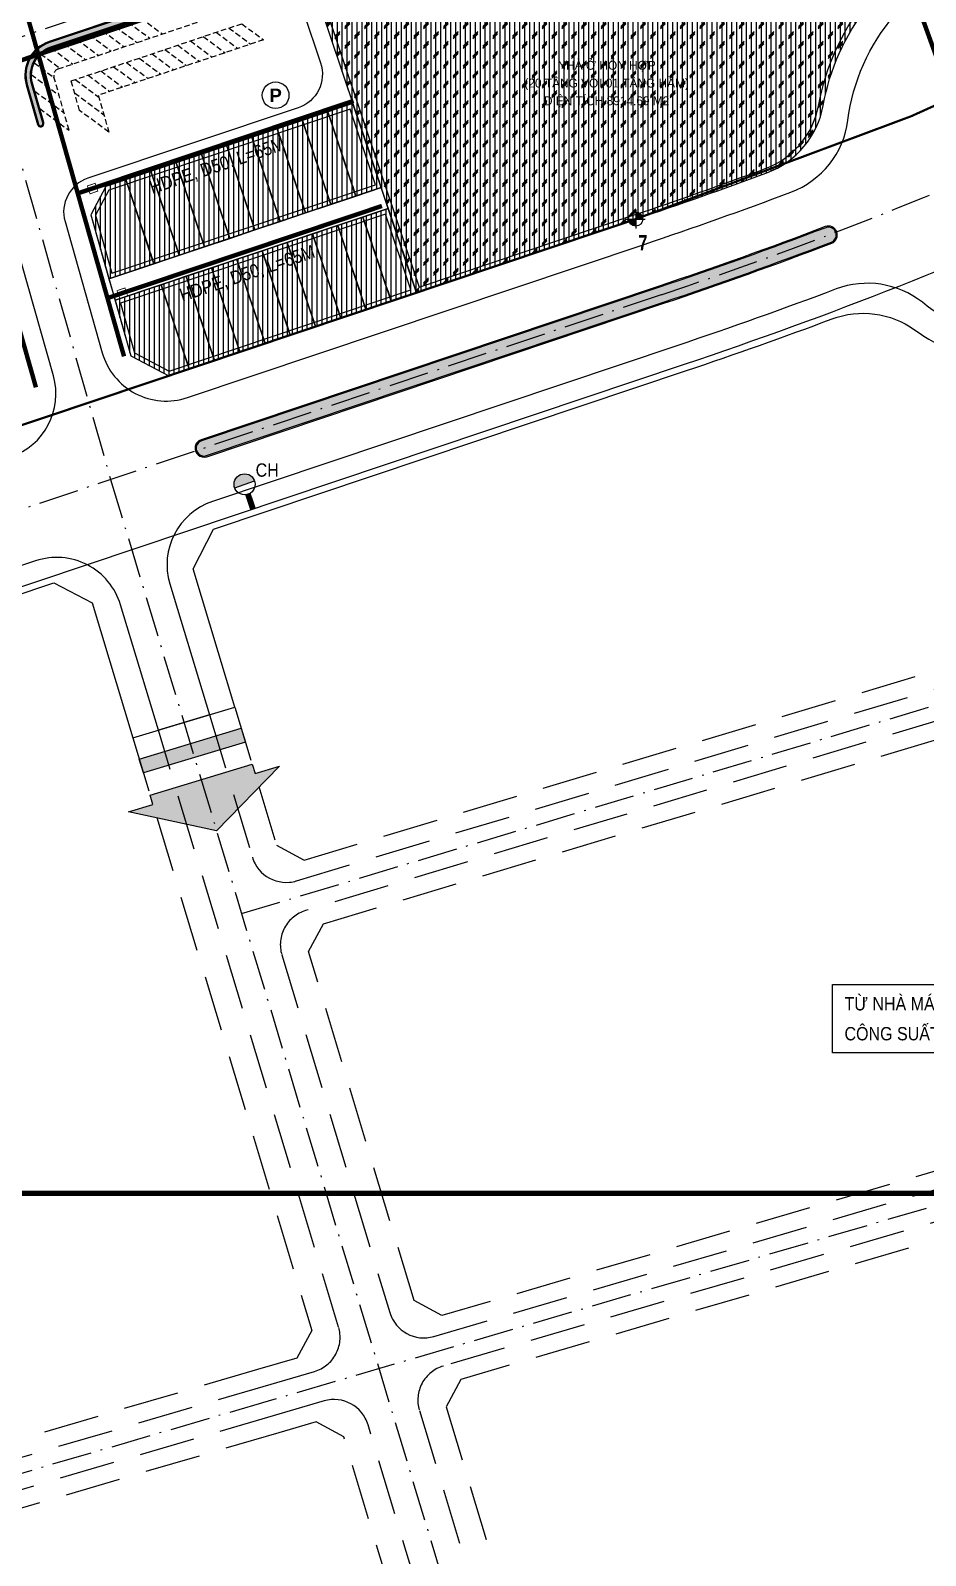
# Model space of a CAD drawing. Header units: metres. Extents: x 566631 to 574417, y 2062953 to 2068466.
# Drawn here: x 568510.6 to 568712.3, y 2065749.5 to 2066093.2 of the extents above; entities that cross this region are included whole.
import ezdxf
from ezdxf.enums import TextEntityAlignment as Align

# ---------------------------------------------------------------- set-up
doc = ezdxf.new("R2010")
doc.units = ezdxf.units.M
for name, pattern in [('ACAD_ISO10W100', [18.5, 12, -3, 0.5, -3]), ('CENTER', [2, 1.25, -0.25, 0.25, -0.25]), ('DOT', [0.25, 0, -0.25]), ('HIDDEN', [0.375, 0.25, -0.125])]:
    doc.linetypes.add(name, pattern=pattern)
doc.layers.add('boDnv', color=54, linetype='CONTINUOUS', lineweight=25)
for name, color, linetype in [('BoThamCo', 94, 'CONTINUOUS'), ('cap nuoc', 5, 'CONTINUOUS'), ('ChiaLo', 128, 'CENTER'), ('datoHonHop', 42, 'CONTINUOUS'), ('datOlienke', 42, 'CONTINUOUS'), ('ghi_chu', 7, 'CONTINUOUS'), ('hacth sdd', 8, 'CONTINUOUS'), ('hatchViaHe+LogDg', 129, 'CONTINUOUS'), ('Khung ban ve', 7, 'CONTINUOUS'), ('LogDg', 7, 'CONTINUOUS'), ('LogDg phu', 7, 'CONTINUOUS'), ('LoLK', 6, 'CONTINUOUS'), ('QH', 7, 'CONTINUOUS'), ('RANHGIOI', 2, 'HIDDEN'), ('TimDg', 222, 'CONTINUOUS'), ('ViaHeS', 32, 'CONTINUOUS'), ('ViaHeSphu', 32, 'CONTINUOUS')]:
    doc.layers.add(name, color=color, linetype=linetype)
doc.styles.add('ARIALB', font='VHARIALB.ttf', dxfattribs={"width": 0.75})
doc.styles.add('avantH', font='VHAVAN.ttf', dxfattribs={"height": 10})
doc.styles.add('phu', font='VHAVAN.ttf')
doc.styles.add('rms', font='romans.shx', dxfattribs={"width": 0.7, "bigfont": 'vns.shx'})
doc.styles.add('text', font='VHARIALN.ttf')
doc.linetypes.add('ADL', pattern='A,0.125,-0.15,["++",rms,S=0.5,R=0,X=0,Y=-0.2245],-1.35,1.125', length=2.75)
doc.linetypes.add('CN', pattern='A,22.92635,-1.427933,["cn",text,S=7,R=0,X=0,Y=-3.227539],-12.720089,24.170558', length=61.24493)

# ---------------------------------------------------------------- blocks, each defined once
blk = doc.blocks.new('moc')
at = {"layer": 'QH', "linetype": 'Continuous'}
h = blk.add_hatch(color=7, dxfattribs=at)
h.paths.add_polyline_path([(3e-16, -1.164153e-10), (0.5291999999550173, -1.164153e-10, 0.4142135623730951), (3e-16, 0.5291999998386017)])
h.paths.add_polyline_path([(-0.5291999999550168, -1.164153e-10, 0.4142135623730951), (3e-16, -0.5292000000714328), (3e-16, -1.164153e-10)])
for p, q in [((3e-16, 0.7055999998236075), (3e-16, -0.7056000000564381)), ((-0.7055999999400226, -1.164153e-10), (0.7055999999400236, -1.164153e-10))]:
    blk.add_line(p, q, dxfattribs=at)
blk.add_circle((3e-16, -1.164153e-10), 0.5291999999550172, dxfattribs=at)
blk = doc.blocks.new('dsl')
at = {"color": 158, "linetype": 'DOT'}
blk.add_wipeout([(0, 1.5), (0.33644860936327353, 1.4617805352900177), (0.7271365341730276, 1.3119727361482205), (1.0179708990035576, 1.1016965319868746), (1.2342348857782783, 0.8524460373446345), (1.3543988210148825, 0.6446734317579512), (1.4417184349149323, 0.4140627419110956), (1.5, 0), (1.4408082852605588, -0.41721874987695173), (1.3263853264506624, -0.7005012247245759), (1.1508682344574481, -0.9620303045958281), (0.9135099182603594, -1.1897477167658508), (0.6119164755800454, -1.3695102143101394), (0.38024214177858096, -1.4510051391553134), (0, -1.5), (-0.4646015835460416, -1.4262346820905236), (-0.7918897030176879, -1.2739351231138016), (-1.1446356684900818, -0.9694375619291122), (-1.3156433532713265, -0.7204738487488953), (-1.4267119241412873, -0.46313398238271475), (-1.493310356047019, -0.14150682114990332), (-1.5, 0), (-1.4614062352338948, 0.3380707260221243), (-1.3372086829040484, 0.6796123441309305), (-1.1726255954709188, 0.9353871992789777), (-0.9171726725762708, 1.1869264040143435), (-0.6270318645983934, 1.362655877601469), (-0.2542087298352414, 1.478302378207502)], dxfattribs=at).dxf.layer = 'ghi_chu'
at = {"layer": 'ghi_chu', "color": 32}
blk.add_circle((0, 0), 1.5, dxfattribs=at)
at = {"layer": 'ghi_chu', "style": 'ARIALB'}
blk.add_attdef('01', text='', height=1.5, dxfattribs=at).set_placement((0, -0.75), align=Align.CENTER)
blk = doc.blocks.new('HVD')
at = {"layer": 'cap nuoc', "color": 2, "lineweight": 0, "const_width": 0.3968999999999999}
blk.add_lwpolyline([(1.969350016675889, -2.049611301394179), (1.975967993028462, 1.919383181026205), (-1.993026489159092, 1.926001157145947), (-1.999644465744495, -2.042993325740099)], close=True, dxfattribs=at)
at = {"layer": 'cap nuoc', "color": 2, "linetype": 'Continuous', "lineweight": 0, "const_width": 0.1714607999999999}
for points in [[(-0.9872590047307312, 1.066059216856956), (0.9872590049635619, -1.066059217089787)], [(0.9389827866107225, 1.108816450694576), (-0.9389827870763838, -1.108816451160237)], [(1.019635720178485, 1.110606722533703), (-0.9066060711629689, 1.067849488928914)], [(0.9872590049635619, -1.066059217089787), (-0.9389827870763838, -1.108816451160237)]]:
    blk.add_lwpolyline(points, dxfattribs=at)
at = {"layer": 'cap nuoc', "color": 2, "lineweight": 0, "const_width": 1.984499999999999}
for points in [[(0.05373262194916606, 1.120966767659411), (0.03406086284667253, 1.804067696910352)], [(0.02952365926466882, -1.898068821523339), (0.02833772054873407, -1.054863744415343)]]:
    blk.add_lwpolyline(points, dxfattribs=at)

msp = doc.modelspace()

# ---------------------------------------------------------------- hatches: boundary and pattern name
at = {"layer": 'cap nuoc'}
msp.add_hatch(color=1, dxfattribs=at).paths.add_polyline_path([(568561.1054109494, 2065991.660786035, 0.4142135622408622), (568558.1080292441, 2065993.139692212, 0.4142135623708078), (568556.6291230662, 2065990.142310508)])
at = {"layer": 'hacth sdd'}
h = msp.add_hatch(dxfattribs=at)
h.set_pattern_fill('CORK', color=44, scale=0.35, angle=90, style=0)
h.set_pattern_definition([(90, (568575.3249156743, 2066034.093302624), (-1.11125, 6.80444377776248e-17), []), (225, (568575.8805406743, 2066034.648927624), (2.222500959986407, -2.222500959986407), [1.5715455, -1.5715455]), (225, (568575.8805406743, 2066034.926740124), (2.222500959986407, -2.222500959986407), [1.5715455, -1.5715455]), (225, (568575.8805406743, 2066035.204552624), (2.222500959986407, -2.222500959986407), [1.5715455, -1.5715455])])
edge = h.paths.add_edge_path()
edge.add_arc((568739.4434814659, 2066067.273689836), 50.99999999999206, 142.1660906830202, 169.7898442743653, ccw=False)
edge.add_arc((568683.3682396892, 2066110.823285237), 19.99999999997637, 322.1660906810999, 379.8842788559116)
edge.add_line((568702.175869427, 2066117.625715953), (568693.3023216755, 2066142.159652064))
edge.add_line((568693.3023216755, 2066142.159652064), (568686.8615236664, 2066145.270774902))
edge.add_line((568686.8615236664, 2066145.270774902), (568579.7340837023, 2066109.319332146))
edge.add_line((568579.7340837023, 2066109.319332146), (568575.3249156743, 2066100.455967249))
edge.add_line((568575.3249156743, 2066100.455967249), (568597.5959000194, 2066034.093302624))
edge.add_line((568597.5959000194, 2066034.093302624), (568647.0008657246, 2066050.67336649))
edge.add_arc((568334.5707710417, 2066981.646747384), 981.9999999985338, 288.5514997313456, 290.3790848660729)
edge.add_arc((568669.5678229758, 2066079.859092116), 19.99999999979107, 290.3793697261386, 349.7898442739692)
h.paths.add_polyline_path([(568624.9673886034, 2066075.028953072), (568655.9363244923, 2066075.028953072), (568655.9363244923, 2066079.779779244), (568624.9673886034, 2066079.779779244)], flags=24)
h.paths.add_polyline_path([(568628.3510634216, 2066082.954597487), (568652.552649674, 2066082.954597487), (568652.552649674, 2066088.151557169), (568628.3510634216, 2066088.151557169)], flags=24)
h.paths.add_polyline_path([(568620.6402240298, 2066079.186256442), (568660.2634890662, 2066079.186256442), (568660.2634890662, 2066084.063982814), (568620.6402240298, 2066084.063982814)], flags=24)
h = msp.add_hatch(dxfattribs=at)
h.set_pattern_fill('CROSS', color=64, scale=0.05, style=0)
h.set_pattern_definition([(0, (568509.6369455474, 2066071.722147019), (0.3175, 0.3175), [0.15875, -0.4762500000000001]), (90, (568509.7163205474, 2066071.642772019), (-0.3175, 0.3175), [0.15875, -0.4762500000000001])])
edge = h.paths.add_edge_path()
edge.add_arc((568517.3448232812, 2066083.10775291), 7.750000000162574, 108.5514997310788, 195.847635484185)
edge.add_line((568509.8893907969, 2066080.991381848), (568512.4184256666, 2066072.082240604))
edge.add_arc((568512.8994213109, 2066072.218780672), 0.5000000000263506, 195.8476354566438, 285.8476354731199)
edge.add_arc((568512.8994213106, 2066072.218780672), 0.5000000002337133, 285.8476354915003, 375.8476354786671)
edge.add_line((568513.380416955, 2066072.355320741), (568510.8513820854, 2066081.264461985))
edge.add_arc((568517.3448232809, 2066083.10775291), 6.749999999734002, 108.55149973139831, 195.8476354869036, ccw=False)
edge.add_line((568515.1972640762, 2066089.507009856), (568554.7653288923, 2066102.785858092))
edge.add_arc((568554.6062504327, 2066103.259877125), 0.4999999998644963, 288.5514997353313, 378.5514997479784)
edge.add_arc((568554.6062504324, 2066103.259877126), 0.4999999999741136, 18.55149968890169, 108.5514997141958)
edge.add_line((568554.447171973, 2066103.733896159), (568514.8791071571, 2066090.455047922))
h = msp.add_hatch(dxfattribs=at)
h.set_pattern_fill('ANSI31', color=30, scale=0.35, angle=45, style=0)
h.set_pattern_definition([(90, (568529.6626277397, 2066015.357258391), (-1.11125, 1.110223024625157e-16), [])])
h.paths.add_polyline_path([(568591.2327616353, 2066053.054063945), (568529.6626277397, 2066032.391429376), (568533.2187567244, 2066019.864098976), (568541.7665841467, 2066015.357258391), (568597.5959000195, 2066034.093302624)])
h = msp.add_hatch(dxfattribs=at)
h.set_pattern_fill('CROSS', color=64, scale=0.05, style=0)
h.set_pattern_definition([(0, (568124.4922125977, 2065856.434559209), (0.3175, 0.3175), [0.15875, -0.4762500000000001]), (90, (568124.5715875977, 2065856.355184209), (-0.3175, 0.3175), [0.15875, -0.4762500000000001])])
edge = h.paths.add_edge_path()
edge.add_arc((568334.5707710563, 2066981.646747391), 1001.749977559623, 288.5514997303863, 290.8483634146396)
edge.add_arc((568690.4363756607, 2066047.109442745), 1.750128716312406, 291.9124055931766, 470.8465015597218)
edge.add_arc((568334.570771031, 2066981.646747403), 998.2500224610912, 288.5514997306879, 290.84650131188505, ccw=False)
edge.add_line((568652.1709227872, 2066035.267726636), (568549.1332983773, 2066000.688805896))
edge.add_arc((568549.6900658461, 2065999.029760554), 1.749977559413634, 108.5514997238324, 288.551499727446)
edge.add_line((568550.246833315, 2065997.370715213), (568653.2844577391, 2066031.94963596))
at = {"layer": 'hatchViaHe+LogDg'}
for points in [[(568535.1357674218, 2065928.990044346), (568558.1121801746, 2065935.924340069), (568559.1044901157, 2065932.807643759), (568536.0813532037, 2065925.856897152)], [(568561.21864921, 2065925.716857848), (568566.701656799, 2065927.371632962), (568552.5181624972, 2065912.834288875), (568532.7125047068, 2065917.11133613), (568538.1955122965, 2065918.766111241), (568537.5651217762, 2065920.85487604), (568560.5882586868, 2065927.805622644)]]:
    msp.add_hatch(color=158, dxfattribs=at).paths.add_polyline_path(points)

# ---------------------------------------------------------------- linework, layer by layer
at = {"layer": 'boDnv', "color": 10, "linetype": 'ADL', "ltscale": 0.25}
msp.add_lwpolyline([(568688.2669428533, 2066076.491167562, -0.1211184604726642), (568698.3742903052, 2066099.169168158, 0.2573061228744039), (568701.2354879401, 2066117.285594417), (568692.5005114014, 2066141.436403353), (568686.7934339921, 2066144.193114376), (568580.4449308461, 2066108.503078991), (568576.4047386512, 2066100.381433944), (568598.2257811662, 2066035.359497609), (568646.6827088054, 2066051.621404556, 0.00797451352465688), (568676.1842839185, 2066062.04835253, 0.2651941131169515)], format="xyb", close=True, dxfattribs=at)
msp.add_lwpolyline([(568590.6028804885, 2066051.78786896), (568530.8851069342, 2066031.746877425), (568534.0638412838, 2066020.549011536), (568541.8542862191, 2066016.441500742), (568596.3297050343, 2066034.723183771)], close=True, dxfattribs=at)
at = {"layer": 'BoThamCo'}
for points in [[(568514.8791071571, 2066090.455047922, 0.4004581229580766), (568509.8893907969, 2066080.991381848), (568512.4184256666, 2066072.082240604, 0.41421356243522), (568513.0359613793, 2066071.737785028, 0.4142135623651709), (568513.380416955, 2066072.355320741), (568510.8513820854, 2066081.264461985, -0.4004581229621962), (568515.1972640762, 2066089.507009856), (568554.7653288923, 2066102.785858092, 0.4142135624363085), (568555.0802694656, 2066103.418955585, 0.4142135626198518), (568554.447171973, 2066103.733896159)], [(568653.2844577391, 2066031.94963596, 0.01002229398740908), (568691.0895038643, 2066045.485751249, 0.9907412272363626), (568689.813565134, 2066048.745003069, -0.01001416821461539), (568652.1709227872, 2066035.267726636), (568549.1332983773, 2066000.688805896, 1), (568550.246833315, 2065997.370715213)]]:
    msp.add_lwpolyline(points, format="xyb", close=True, dxfattribs=at)
at = {"layer": 'cap nuoc', "color": 1}
msp.add_line((568556.6291230667, 2065990.142310509), (568561.1054109522, 2065991.660786035), dxfattribs=at)
at = {"layer": 'cap nuoc', "color": 7, "linetype": 'CN', "ltscale": 0.15, "const_width": 1}
for points in [[(568729.8358963857, 2066045.143821235), (568716.2324454817, 2066083.171726248), (568590.9939632298, 2066429.43603996)], [(568433.7736798502, 2066386.993595182), (568429.5666407658, 2066379.511027563), (568531.6952090708, 2066019.738273529)]]:
    msp.add_lwpolyline(points, dxfattribs=at)
at = {"layer": 'cap nuoc', "color": 7, "linetype": 'CN', "ltscale": 0.15}
msp.add_lwpolyline([(568401.8016811043, 2066378.151594115, 1, 1, 0), (568409.3233079179, 2066373.922594179, 1, 1, 0), (568511.8481458205, 2066012.753883981, 1, 1, 0)], format="xyseb", dxfattribs=at)
at = {"layer": 'cap nuoc', "color": 5, "linetype": 'CN', "ltscale": 0.15}
msp.add_lwpolyline([(568527.9656011963, 2066032.876725568, 1, 1, 0), (568589.8258354793, 2066053.636716402, 1, 1, 0)], format="xyseb", dxfattribs=at)
at = {"layer": 'cap nuoc', "color": 7, "linetype": 'Continuous', "const_width": 1.323}
msp.add_lwpolyline([(568560.7543905788, 2065985.338529164), (568559.626504772, 2065988.663404329)], dxfattribs=at)
at = {"layer": 'cap nuoc', "color": 1, "linetype": 'Continuous'}
msp.add_circle((568558.867267008, 2065990.901548271), 2.36341496288611, dxfattribs=at)
at = {"layer": 'ChiaLo', "ltscale": 5}
for points in [[(568583.2788386547, 2066076.755015597), (568589.6419770392, 2066057.794254276), (568528.2957052533, 2066037.206746732)], [(568577.5906102582, 2066074.846074082), (568583.9537486426, 2066055.88531276)], [(568566.2141534651, 2066071.028191051), (568572.5772918495, 2066052.06742973)], [(568571.9023818617, 2066072.937132567), (568578.2655202461, 2066053.976371245)], [(568560.5259250685, 2066069.119249536), (568566.889063453, 2066050.158488214)], [(568549.1494682755, 2066065.301366505), (568555.5126066599, 2066046.340605184)], [(568554.837696672, 2066067.210308021), (568561.2008350564, 2066048.249546699)], [(568537.7730114823, 2066061.483483475), (568544.1361498667, 2066042.522722153)], [(568543.4612398789, 2066063.39242499), (568549.8243782633, 2066044.431663668)], [(568532.0847830857, 2066059.574541959), (568538.4479214702, 2066040.613780638)], [(568529.6626277395, 2066032.391429377), (568591.2327616353, 2066053.054063945), (568597.5959000195, 2066034.093302624)], [(568585.5445332387, 2066051.14512243), (568591.9076716229, 2066032.184361109)], [(568574.1680764456, 2066047.327239399), (568580.5312148299, 2066028.366478078)], [(568579.8563048422, 2066049.236180915), (568586.2194432265, 2066030.275419593)], [(568562.7916196525, 2066043.509356369), (568569.1547580368, 2066024.548595047)], [(568568.479848049, 2066045.418297884), (568574.8429864333, 2066026.457536563)], [(568557.103391256, 2066041.600414853), (568563.4665296403, 2066022.639653532)], [(568545.7269344629, 2066037.782531823), (568552.0900728471, 2066018.821770502)], [(568551.4151628595, 2066039.691473338), (568557.7783012437, 2066020.730712017)], [(568540.0387060663, 2066035.873590307), (568546.4018444505, 2066016.912828986)]]:
    msp.add_lwpolyline(points, dxfattribs=at)
at = {"layer": 'datoHonHop', "linetype": 'ByBlock'}
msp.add_lwpolyline([(568689.2511070574, 2066076.313908375, -0.12111846047304), (568699.1640824429, 2066098.555793575, 0.2573061228759878), (568702.175869427, 2066117.625715953), (568693.3023216755, 2066142.159652064), (568686.8615236664, 2066145.270774902), (568579.7340837023, 2066109.319332146), (568575.3249156743, 2066100.455967249), (568597.5959000194, 2066034.093302624), (568647.0008657246, 2066050.67336649, 0.007974513524648615), (568676.532513799, 2066061.110943361, 0.2651941131166931)], format="xyb", close=True, dxfattribs=at)
at = {"layer": 'datOlienke'}
msp.add_lwpolyline([(568591.2327616353, 2066053.054063945), (568529.6626277397, 2066032.391429376), (568533.2187567244, 2066019.864098976), (568541.7665841467, 2066015.357258391), (568597.5959000195, 2066034.093302624)], close=True, dxfattribs=at)
at = {"layer": 'Khung ban ve', "const_width": 1.2}
msp.add_lwpolyline([(567973.9280794318, 2066641.109092405), (569223.9280794318, 2066641.109092405), (569223.9280794318, 2065831.109092405), (567973.9280794318, 2065831.109092405)], close=True, dxfattribs=at)
at = {"layer": 'LogDg'}
for points in [[(568514.7995679273, 2066090.692057439, 0.4004581229584932), (568509.6488929748, 2066080.923111813), (568512.1779278446, 2066072.013970569, 0.4142135624058962), (568513.1042314136, 2066071.497287206, 0.4142135624714987), (568513.620914777, 2066072.423590775), (568511.0918799074, 2066081.332732019, -0.4004581229584932), (568515.276803306, 2066089.270000339), (568554.8448681221, 2066102.548848576, 0.4142135624054205), (568555.3172789821, 2066103.498494815, 0.4142135625564191), (568554.3676327432, 2066103.970905675), (568514.7995679271, 2066090.692057439)], [(568731.7770255012, 2066022.93154901, -0.1246657798812408), (568711.594293243, 2066031.926515756, 0.2629367667164581), (568692.1496235041, 2066034.926389057, -0.0093448861816334), (568656.5214373517, 2066022.224125869), (568551.6126737584, 2065987.017260008, 0.4052568048599447), (568542.0247695784, 2065968.46275419), (568550.9234320417, 2065938.977518794), (568539.4352256664, 2065935.510370933), (568530.9089376159, 2065963.76176391, 0.4232274080272537), (568511.7763258592, 2065973.648400074), (568425.4033475313, 2065944.66205272, 0.4065199173239304)]]:
    msp.add_lwpolyline(points, format="xyb", dxfattribs=at)
for points in [[(568394.1360394299, 2065959.484288737), (568506.1220922248, 2065997.066258099, 0.400458122952699), (568515.7796077605, 2066015.383031146), (568507.2144059739, 2066045.556040389, 0.4281041090850075), (568496.9732203138, 2066050.955703821), (568376.9555585356, 2066010.678365927, 0.4142135623730329), (568371.9165093607, 2066000.548806044), (568384.0064795474, 2065964.523337912, 0.414213562378492)], [(568653.3639969687, 2066031.712626443, 0.0100228539561194), (568691.1805750399, 2066045.252918529, 0.9913355252568584), (568689.7245987455, 2066048.978637359, -0.0100141682146343), (568652.0913835572, 2066035.504736152), (568549.0537591474, 2066000.925815412, 1), (568550.3263725449, 2065997.133705697)]]:
    msp.add_lwpolyline(points, format="xyb", close=True, dxfattribs=at)
at = {"layer": 'LogDg', "ltscale": 0.75}
msp.add_lwpolyline([(568535.1357674217, 2065928.990044346), (568558.1121801744, 2065935.924340069), (568559.1044901155, 2065932.807643759), (568536.0813532037, 2065925.856897152)], close=True, dxfattribs=at)
at = {"layer": 'LogDg', "ltscale": 0.75, "elevation": 2.9318063e-09}
msp.add_lwpolyline([(568561.2186492098, 2065925.716857848), (568566.7016567988, 2065927.371632962), (568552.5181624972, 2065912.834288875), (568532.7125047067, 2065917.11133613), (568538.1955122964, 2065918.766111241), (568537.5651217761, 2065920.85487604), (568560.5882586867, 2065927.805622643)], close=True, dxfattribs=at)
at = {"layer": 'LogDg phu', "linetype": 'HIDDEN', "ltscale": 50}
for points in [[(568550.9234320418, 2065938.977518794), (568560.6110324579, 2065906.878180284, 0.413849960157935), (568570.5717578548, 2065901.527944029), (568732.7976017772, 2065950.268126035, 0.02285835805678075), (568750.3880987656, 2065956.442582029), (568757.2036671414, 2065959.190792813, 0.4026196749975853), (568761.7444730678, 2065969.304890942), (568755.6413334693, 2065986.365974527)], [(568591.5974775577, 2065804.206275214, 0.4118435898126753), (568601.5056147885, 2065798.840435396), (568793.5969940452, 2065855.12051643, 0.4314619868093463), (568798.8802115477, 2065865.49235365), (568769.4971404601, 2065947.631558204, 0.4259032834912548), (568758.9728454177, 2065952.356525343), (568753.0058752542, 2065949.950490975, -0.02285835805668567), (568734.8117827809, 2065943.564166393), (568572.6132874208, 2065894.832201165, 0.4145772581005686), (568567.256404318, 2065884.859101095), (568591.5974775578, 2065804.206275214)], [(568434.5334948064, 2065888.299997894), (568471.1410656178, 2065768.878071235, 0.4105757620936138), (568481.0391042605, 2065763.54543204), (568563.0457261107, 2065787.572222522), (568574.6342825887, 2065790.967511801, 0.4165875132634484), (568580.0437538575, 2065800.956215434), (568539.4352256665, 2065935.510370933)]]:
    msp.add_lwpolyline(points, format="xyb", dxfattribs=at)
for points in [[(568814.2170566746, 2065813.711995826, -0.0729934250276976), (568813.9316803836, 2065815.135809797), (568813.4263824229, 2065824.829110563), (568806.6403745518, 2065843.799125199, 0.3971729731368196), (568796.8584910865, 2065848.781831429), (568725.319584507, 2065827.821934766), (568603.6525328418, 2065792.175194381, 0.4165873391289663), (568598.2430602012, 2065782.186495294), (568610.0294409897, 2065743.13287806), (568627.9589634978, 2065683.724377751, 0.4132466767950395), (568637.9038955667, 2065678.369414183), (568689.0455728776, 2065693.619920317), (568828.6810706705, 2065735.25937149, 0.4300405157134843), (568838.5181143456, 2065754.686173677), (568833.6356235412, 2065768.334982152), (568827.8468269178, 2065776.227386962, -0.0724502957837017), (568827.1707561573, 2065777.500445025)], [(568598.1622864441, 2065740.92144049), (568586.6893385121, 2065778.936431152, 0.4118437001950104), (568576.7811983828, 2065784.30227012), (568565.3127014812, 2065780.942156614), (568483.28177812, 2065756.90824613, 0.4178607443422358), (568477.88240544, 2065746.886341874), (568508.2021850627, 2065647.976569436, 0.4119775721090465), (568518.1370179134, 2065642.654806303), (568611.0713644284, 2065670.367925437, 0.4151811335727336), (568616.4440414901, 2065680.345753009), (568598.16226251, 2065740.92143603)]]:
    msp.add_lwpolyline(points, format="xyb", close=True, dxfattribs=at)
at = {"layer": 'LoLK'}
for points in [[(568577.5906102582, 2066074.846074082), (568571.9023818617, 2066072.937132566), (568578.2655202462, 2066053.976371245), (568583.9537486426, 2066055.88531276)], [(568583.2788386545, 2066076.755015598), (568577.590610258, 2066074.846074082), (568583.9537486426, 2066055.88531276), (568589.6419770389, 2066057.794254276)], [(568566.2141534652, 2066071.028191051), (568560.5259250687, 2066069.119249535), (568566.889063453, 2066050.158488214), (568572.5772918494, 2066052.067429729)], [(568571.9023818616, 2066072.937132566), (568566.2141534652, 2066071.028191051), (568572.5772918495, 2066052.067429729), (568578.2655202461, 2066053.976371245)], [(568560.5259250687, 2066069.119249536), (568554.837696672, 2066067.21030802), (568561.2008350565, 2066048.249546699), (568566.8890634528, 2066050.158488214)], [(568549.1494682756, 2066065.301366505), (568543.4612398789, 2066063.39242499), (568549.8243782633, 2066044.431663668), (568555.5126066598, 2066046.340605183)], [(568554.837696672, 2066067.21030802), (568549.1494682756, 2066065.301366505), (568555.5126066599, 2066046.340605183), (568561.2008350566, 2066048.249546699)], [(568537.7730114823, 2066061.483483474), (568532.0847830857, 2066059.574541959), (568538.4479214703, 2066040.613780638), (568544.1361498667, 2066042.522722153)], [(568543.4612398789, 2066063.392424989), (568537.7730114824, 2066061.483483474), (568544.1361498669, 2066042.522722153), (568549.8243782634, 2066044.431663668)], [(568532.0847830859, 2066059.574541959), (568527.5682056387, 2066058.058800748), (568524.1934159938, 2066051.658059711), (568528.2957052533, 2066037.206746732), (568538.4479214704, 2066040.613780638)], [(568585.5445332387, 2066051.14512243), (568579.8563048419, 2066049.236180915), (568586.2194432269, 2066030.275419593), (568591.907671623, 2066032.184361109)], [(568591.2327616351, 2066053.054063946), (568585.5445332383, 2066051.145122431), (568591.9076716233, 2066032.184361109), (568597.5959000194, 2066034.093302624)], [(568574.1680764457, 2066047.3272394), (568568.4798480489, 2066045.418297884), (568574.8429864334, 2066026.457536563), (568580.5312148301, 2066028.366478078)], [(568579.8563048419, 2066049.236180914), (568574.1680764457, 2066047.327239399), (568580.53121483, 2066028.366478078), (568586.2194432266, 2066030.275419594)], [(568562.7916196526, 2066043.509356369), (568557.1033912561, 2066041.600414853), (568563.4665296404, 2066022.639653532), (568569.1547580368, 2066024.548595048)], [(568568.4798480489, 2066045.418297884), (568562.7916196526, 2066043.509356368), (568569.154758037, 2066024.548595047), (568574.8429864335, 2066026.457536562)], [(568557.1033912561, 2066041.600414853), (568551.4151628595, 2066039.691473338), (568557.7783012438, 2066020.730712017), (568563.4665296403, 2066022.639653532)], [(568545.7269344629, 2066037.782531823), (568540.0387060666, 2066035.873590308), (568546.4018444509, 2066016.912828986), (568552.0900728473, 2066018.821770502)], [(568551.4151628596, 2066039.691473338), (568545.7269344629, 2066037.782531823), (568552.0900728473, 2066018.821770501), (568557.7783012436, 2066020.730712017)], [(568540.0387060664, 2066035.873590307), (568529.6626277392, 2066032.391429377), (568533.2187567244, 2066019.864098975), (568541.7665841468, 2066015.357258391), (568546.4018444507, 2066016.912828985)]]:
    msp.add_lwpolyline(points, close=True, dxfattribs=at)
at = {"layer": 'TimDg', "linetype": 'ACAD_ISO10W100', "ltscale": 0.75}
for points in [[(568414.7791073031, 2066393.153463831), (568528.6621022664, 2065991.972879244)], [(568528.6621022664, 2065991.972879244), (568677.7450399704, 2065497.994651638)]]:
    msp.add_lwpolyline(points, dxfattribs=at)
at = {"layer": 'ViaHeS'}
msp.add_lwpolyline([(568583.2788386546, 2066076.755015597), (568527.5682056388, 2066058.058800749), (568524.1934159938, 2066051.658059711), (568533.2187567244, 2066019.864098975), (568541.7665841467, 2066015.357258391), (568647.0008657245, 2066050.67336649, 0.0079744876823236), (568676.5324186499, 2066061.110908015, 0.2651954711245032), (568689.2511070573, 2066076.313908375, -0.12111846047304), (568699.1640824428, 2066098.555793574, 0.2573061228759879), (568702.175869427, 2066117.625715953), (568693.3023216755, 2066142.159652065), (568686.8615236663, 2066145.270774903), (568579.7340837021, 2066109.319332146), (568575.324915674, 2066100.45596725), (568583.2788386546, 2066076.755015597)], format="xyb", close=True, dxfattribs=at)
at = {"layer": 'ViaHeS', "linetype": 'HIDDEN', "ltscale": 5}
msp.add_lwpolyline([(568512.7209939667, 2066075.593780994), (568519.3090270708, 2066070.695473607), (568515.9018363487, 2066082.698132704, -0.4004581229512287), (568516.8675879021, 2066084.529810009), (568557.6940904498, 2066098.230983768), (568552.80668789, 2066101.8648453)], format="xyb", dxfattribs=at)
for points in [[(568532.5982884986, 2066095.083005706), (568537.4856910584, 2066091.449144174)], [(568535.4852026973, 2066096.051839933), (568540.3726052573, 2066092.417978402)], [(568523.9375459022, 2066092.176503023), (568528.8249484622, 2066088.542641491)], [(568526.8244601011, 2066093.14533725), (568531.711862661, 2066089.511475719)], [(568529.7113742998, 2066094.114171478), (568534.5987768597, 2066090.480309947)], [(568549.5676154466, 2066091.811943786), (568554.4550180065, 2066088.178082254)], [(568552.4545296454, 2066092.780778013), (568557.3419322053, 2066089.146916482)], [(568555.3414438441, 2066093.749612241), (568560.2288464039, 2066090.11575071)], [(568515.276803306, 2066089.270000339), (568520.1642058658, 2066085.636138808)], [(568518.1637175047, 2066090.238834567), (568523.0511200646, 2066086.604973036)], [(568521.0506317036, 2066091.207668795), (568525.9380342633, 2066087.573807264)], [(568540.9068728504, 2066088.905441103), (568545.7942754102, 2066085.271579571)], [(568543.7937870494, 2066089.87427533), (568548.6811896091, 2066086.240413799)], [(568546.6807012479, 2066090.843109558), (568551.5681038079, 2066087.209248027)], [(568511.4632282134, 2066085.874852377), (568515.9462573474, 2066082.541648919)], [(568512.942696156, 2066087.890145279), (568517.277291667, 2066084.667304581)], [(568529.3592160554, 2066085.030104192), (568534.2466186151, 2066081.396242661)], [(568532.2461302542, 2066085.998938419), (568537.133532814, 2066082.365076888)], [(568535.1330444529, 2066086.967772647), (568540.0204470127, 2066083.333911116)], [(568538.0199586516, 2066087.936606875), (568542.9073612115, 2066084.302745344)], [(568510.801818745, 2066083.251319988), (568517.0671805885, 2066078.592923815)], [(568520.6984734591, 2066082.123601509), (568526.0249903832, 2066078.163251464)], [(568523.585387658, 2066083.092435736), (568528.4727902176, 2066079.458574205)], [(568526.4723018566, 2066084.061269964), (568531.3597044165, 2066080.427408433)], [(568511.6000707255, 2066079.542506098), (568518.1881038296, 2066074.644198711)], [(568520.55788052, 2066079.112833748), (568527.1459136241, 2066074.21452636)]]:
    msp.add_lwpolyline(points, dxfattribs=at)
at = {"layer": 'ViaHeS'}
msp.add_lwpolyline([(568591.2327616354, 2066053.054063945), (568589.6419770392, 2066057.794254276), (568528.2957052531, 2066037.206746732), (568529.6626277395, 2066032.391429376)], close=True, dxfattribs=at)
at = {"layer": 'ViaHeS', "elevation": 3.0256135e-09}
msp.add_lwpolyline([(568428.7831471715, 2065939.467437087), (568515.8471871772, 2065968.685701347), (568524.5059565589, 2065964.211346063), (568533.6911224796, 2065933.776797002), (568556.6675352321, 2065940.711092725), (568547.2695803677, 2065971.850706409), (568551.883343911, 2065980.779258562), (568658.4545075635, 2066016.544017721, 0.00854505725447), (568691.2455476184, 2066028.175689964, -0.2491929108017262), (568709.8558885758, 2066025.733657669, 0.099750363567013), (568728.2527827806, 2066017.516597995, -0.2569490066293848)], format="xyb", dxfattribs=at)
at = {"layer": 'ViaHeSphu', "linetype": 'HIDDEN', "ltscale": 50}
for points in [[(568556.6675352323, 2065940.711092725), (568566.0654900968, 2065909.571479041), (568572.2986776406, 2065906.223427102), (568731.6466412038, 2065954.098960117, 0.02285835805667258), (568748.8922264865, 2065960.152348346), (568752.7790801475, 2065961.719626753), (568755.732184609, 2065968.297311155), (568749.2139170447, 2065986.51886843)], [(568764.1566950144, 2065944.74692797), (568792.9357613472, 2065864.29619465), (568789.8215699532, 2065858.182517484), (568722.1511769558, 2065838.356041064), (568603.2909496108, 2065803.531660853), (568597.0480098403, 2065806.912580396), (568573.2887181444, 2065885.637704692), (568576.6326158039, 2065891.863158065), (568735.9627433544, 2065939.733332312, 0.02285835805672435), (568754.5017475334, 2065946.240724658), (568757.8353836844, 2065947.584931673), (568764.1566950144, 2065944.74692797)]]:
    msp.add_lwpolyline(points, format="xyb", dxfattribs=at)
for points in [[(568533.6911224796, 2065933.776797002), (568574.0154393907, 2065800.164360168), (568570.6617895046, 2065793.971774398), (568561.7503101523, 2065791.360835885)], [(568561.7503116131, 2065791.360831613), (568481.4014069025, 2065767.819729012), (568475.1377167425, 2065771.194336937), (568438.835891741, 2065889.618853692)], [(568687.7596269653, 2065697.932268066), (568829.8653761696, 2065740.30835079), (568834.2157275678, 2065748.899693753), (568801.3649445006, 2065840.732748979), (568794.8825462385, 2065844.034759918), (568726.4717335675, 2065823.991350915), (568607.6250265585, 2065789.170931973), (568604.2713766728, 2065782.978346204), (568615.9630311758, 2065744.238599358), (568633.2677710385, 2065686.900282457), (568639.5039132708, 2065683.542359293), (568685.8183026984, 2065697.353363144), (568758.0800227812, 2065718.90188349)], [(568592.2286968832, 2065739.81571938), (568581.2388062226, 2065776.230125975), (568574.9958664521, 2065779.611045518), (568566.6081159787, 2065777.153547522), (568485.7979328737, 2065753.477296819), (568482.465033377, 2065747.291022667), (568512.0571560768, 2065650.755026741), (568518.3140486984, 2065647.403415196), (568606.921606309, 2065673.826281352), (568610.2684586571, 2065680.041863501), (568592.228672955, 2065739.815714921)]]:
    msp.add_lwpolyline(points, dxfattribs=at)

# ---------------------------------------------------------------- block references
at = {"layer": 'cap nuoc', "lineweight": 0, "xscale": 0.4708160772169983, "yscale": 0.4708160765003413, "zscale": 0.4708160773108533, "rotation": 109.2837052728262}
for p in [(568524.5874440108, 2066057.566260049), (568531.2853641934, 2066033.971205008)]:
    msp.add_blockref('HVD', p, dxfattribs=at)
at = {"layer": 'QH', "xscale": 3, "yscale": 3, "zscale": 3}
msp.add_blockref('moc', (568647.0008657249, 2066050.67336649), dxfattribs=at)

# ---------------------------------------------------------------- texts
at = {"layer": 'cap nuoc', "color": 0, "style": 'phu', "width": 0.9}
for rotation, p in [(18.55149973248752, (568538.0733644707, 2066056.302130342)), (18.5514997321386, (568544.8446173632, 2066032.000507325))]:
    msp.add_text('hdpe, d50, l=65m', height=3, rotation=rotation, dxfattribs=at).set_placement(p)
msp.add_text('ch', height=3, dxfattribs=at).set_placement((568561.353589981, 2065992.620573394))
at = {"layer": 'ghi_chu', "style": 'avantH'}
for s, p in [('nhµ ë hçn hîp', (568640.4518565479, 2066084.342898875)), ('(20 tÇng víi 01 tÇng hÇm)', (568640.4518565479, 2066080.342898875)), ('diÖn tÝch 8914.69 m2', (568640.4518565479, 2066076.342898875))]:
    msp.add_text(s, height=2, dxfattribs=at).set_placement(p, align=Align.CENTER)
at = {"layer": 'QH', "style": 'ARIALB', "width": 0.75}
msp.add_text('7', height=3.5, dxfattribs=at).set_placement((568647.6237837274, 2066043.603750371, -2.251251635694603))

# ---------------------------------------------------------------- next in the draw order: block references
at = {"layer": 'ghi_chu', "xscale": 2, "yscale": 2, "zscale": 2}
msp.add_blockref('dsl', (568565.8604425819, 2066078.589155897), dxfattribs=at).add_auto_attribs({'01': 'p'})

# ---------------------------------------------------------------- next in the draw order: hatches: boundary and pattern name
at = {"layer": 'hacth sdd'}
h = msp.add_hatch(dxfattribs=at)
h.set_pattern_fill('ANSI31', color=30, scale=0.35, angle=45, style=0)
h.set_pattern_definition([(90, (568524.1934159939, 2066037.206746732), (-1.11125, 1.110223024625157e-16), [])])
h.paths.add_polyline_path([(568589.641977039, 2066057.794254276), (568583.2788386546, 2066076.755015597), (568527.5682056389, 2066058.05880075), (568524.1934159939, 2066051.658059711), (568528.2957052534, 2066037.206746732)])

# ---------------------------------------------------------------- next in the draw order: linework, layer by layer
at = {"layer": 'boDnv', "color": 10, "linetype": 'ADL', "ltscale": 0.25}
msp.add_lwpolyline([(568588.3757820538, 2066058.424135423), (568582.6489575078, 2066075.488820612), (568528.2660121026, 2066057.238171206), (568525.2647644414, 2066051.545902623), (568528.9714154535, 2066038.488321723)], close=True, dxfattribs=at)
at = {"layer": 'cap nuoc', "color": 7, "linetype": 'CN', "ltscale": 0.15}
msp.add_lwpolyline([(568492.4516962091, 2066081.082601508, 1, 1, 0), (568692.6839423395, 2066148.279559982, 1, 1, 0)], format="xyseb", dxfattribs=at)
at = {"layer": 'cap nuoc', "color": 5, "linetype": 'CN', "ltscale": 0.15, "const_width": 1}
msp.add_lwpolyline([(568521.2676810137, 2066056.471780609), (568583.4186857556, 2066077.32935258)], dxfattribs=at)
at = {"layer": 'datOlienke'}
msp.add_lwpolyline([(568589.641977039, 2066057.794254276), (568583.2788386546, 2066076.755015597), (568527.5682056389, 2066058.05880075), (568524.1934159939, 2066051.658059711), (568528.2957052534, 2066037.206746732)], close=True, dxfattribs=at)
at = {"layer": 'LogDg'}
msp.add_lwpolyline([(568570.947911104, 2066075.781246765), (568523.5478718395, 2066059.874026366, 0.4004581229564052), (568518.397196887, 2066050.105080741), (568526.7818401682, 2066020.568132806, 0.4281041090838681), (568545.9840632811, 2066010.443763871), (568648.9098072425, 2066044.985138083, 0.0088857336748133), (568681.9951039938, 2066056.74657283, 0.2781171583656008), (568694.8026102774, 2066072.947538063, -0.1470471271748128), (568705.3296741073, 2066096.620718333, 0.2707039578255943), (568708.9756114397, 2066116.466273038), (568698.9292445427, 2066144.242865952, 0.4074167562538942), (568688.8609372937, 2066149.106198194), (568579.7276510106, 2066112.481603264, 0.4142135623730065), (568572.1690772482, 2066097.287263441), (568575.9869602788, 2066085.910806647, -0.4142135623704104), (568570.947911104, 2066075.781246765)], format="xyb", dxfattribs=at)
at = {"layer": 'RANHGIOI', "color": 1, "ltscale": 9, "const_width": 0.5}
msp.add_lwpolyline([(568149.9111873205, 2066112.204254739, -0.1198699787172983), (568174.7769525672, 2066045.299770262), (568189.5639809994, 2065919.750233025), (568193.0057644724, 2065898.419982555), (568198.2094833301, 2065900.061182543), (568647.0008657249, 2066050.67336649, 0.05068378633206799), (568827.9057364878, 2066132.562174523), (568998.7993124772, 2066231.854729244), (569157.4810069915, 2066320.398305841, 0.006594107435328542)], format="xyb", dxfattribs=at)
at = {"layer": 'TimDg', "linetype": 'ACAD_ISO10W100', "ltscale": 0.75}
for points in [[(569579.458327795, 2066552.489101444), (569316.6908584707, 2066388.630738333, -0.0121560828798097), (569316.4815255365, 2066388.50716488), (569007.7068141839, 2066216.212450042), (568836.948536262, 2066116.998506182, -0.0506837863320612), (568652.7276902705, 2066033.6086813), (568203.7804233594, 2065882.944183276), (567811.8071871288, 2065759.319812214)], [(568558.1845930172, 2065894.151707484), (568733.8046922791, 2065946.916146214, 0.0228583580568122), (568751.69698701, 2065953.196536502), (568811.0158047206, 2065977.115394853, 0.0172040244257323), (568823.5920646514, 2065982.696776034), (569064.3765037507, 2066099.631157241, 0.0178199908141283), (569076.9662382926, 2066106.309697333), (569234.223978355, 2066197.053608911)], [(569408.6618517798, 2066103.840109715), (569093.3071906312, 2065942.911801189, -0.04674679817551361), (569058.631622848, 2065929.124817975), (568564.1792138047, 2065784.257189562), (568255.9034754456, 2065693.936720197)]]:
    msp.add_lwpolyline(points, format="xyb", dxfattribs=at)
msp.add_lwpolyline([(568706.6297355595, 2066158.233749528), (568355.3916476357, 2066040.359972129)], dxfattribs=at)
at = {"layer": 'ViaHeS', "linetype": 'HIDDEN', "ltscale": 5}
msp.add_lwpolyline([(568521.6788037611, 2066075.164108644), (568519.7897816703, 2066081.818649007), (568558.2283580428, 2066094.718446469), (568563.1157606026, 2066091.084584938), (568525.9021776434, 2066078.595889249), (568528.2668368651, 2066070.265801257), (568521.6788037613, 2066075.164108644)], dxfattribs=at)

# ---------------------------------------------------------------- next in the draw order: wipeouts: each hides what was drawn before it
at = {"color": 3}
msp.add_wipeout([(568691.3567672195, 2065862.7343473586), (568691.3567672195, 2065878.1684144475), (568765.3354452831, 2065878.1684144475), (568765.3354452831, 2065872.299117171), (568801.8138837162, 2065843.9322253931), (568765.3354452831, 2065866.2331656346), (568765.3354452831, 2065862.7343473586)], dxfattribs=at).dxf.layer = 'cap nuoc'

# ---------------------------------------------------------------- next in the draw order: linework, layer by layer
at = {"layer": 'cap nuoc', "color": 7, "linetype": 'CN', "ltscale": 0.15}
msp.add_lwpolyline([(568206.2712721112, 2065866.42858931), (568208.887118395, 2065867.253600616), (568657.9772794377, 2066017.96605321, 0.05068378633203768), (568845.2377693886, 2066102.731810202), (569015.8720240651, 2066201.873694099), (569173.9551101833, 2066290.083250264)], format="xyb", dxfattribs=at)
at = {"layer": 'cap nuoc', "color": 3}
msp.add_lwpolyline([(568691.3567672195, 2065878.168414448), (568765.3354452831, 2065878.168414448), (568765.3354452831, 2065862.734347359), (568691.3567672195, 2065862.734347359)], close=True, dxfattribs=at)

# ---------------------------------------------------------------- next in the draw order: texts
at = {"layer": 'cap nuoc', "color": 0, "style": 'phu', "width": 0.9}
for s, p in [('tõ nhµ m¸y n\xadíc h\xadng vÜnh', (568694.051587974, 2065872.322691367)), ('c«ng suÊt tk: 120.000 m3/ngµy.®ªm', (568694.051587974, 2065865.579931367))]:
    msp.add_text(s, height=3, dxfattribs=at).set_placement(p)

doc.saveas('drawing.dxf')
